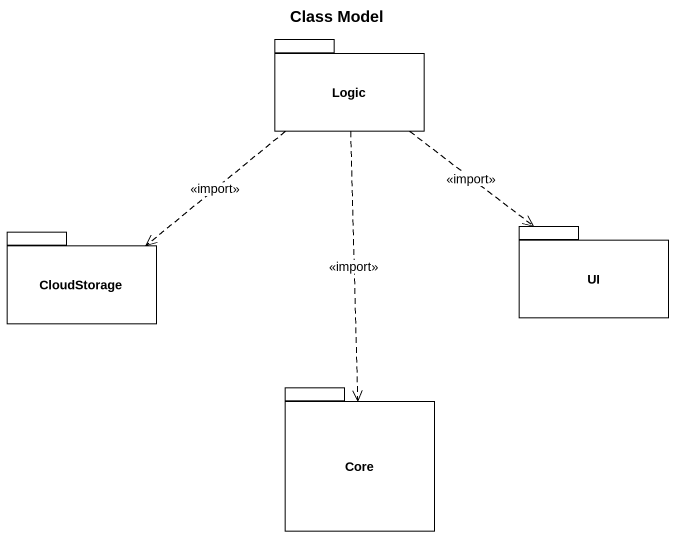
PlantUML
@startuml
title Class Model
package Logic {
}
package UI {
}
package CloudStorage {
}
package Core {
}
Logic ..> UI : <<import>>
Logic ..> CloudStorage : <<import>>
Logic ..> Core : <<import>>
@enduml
